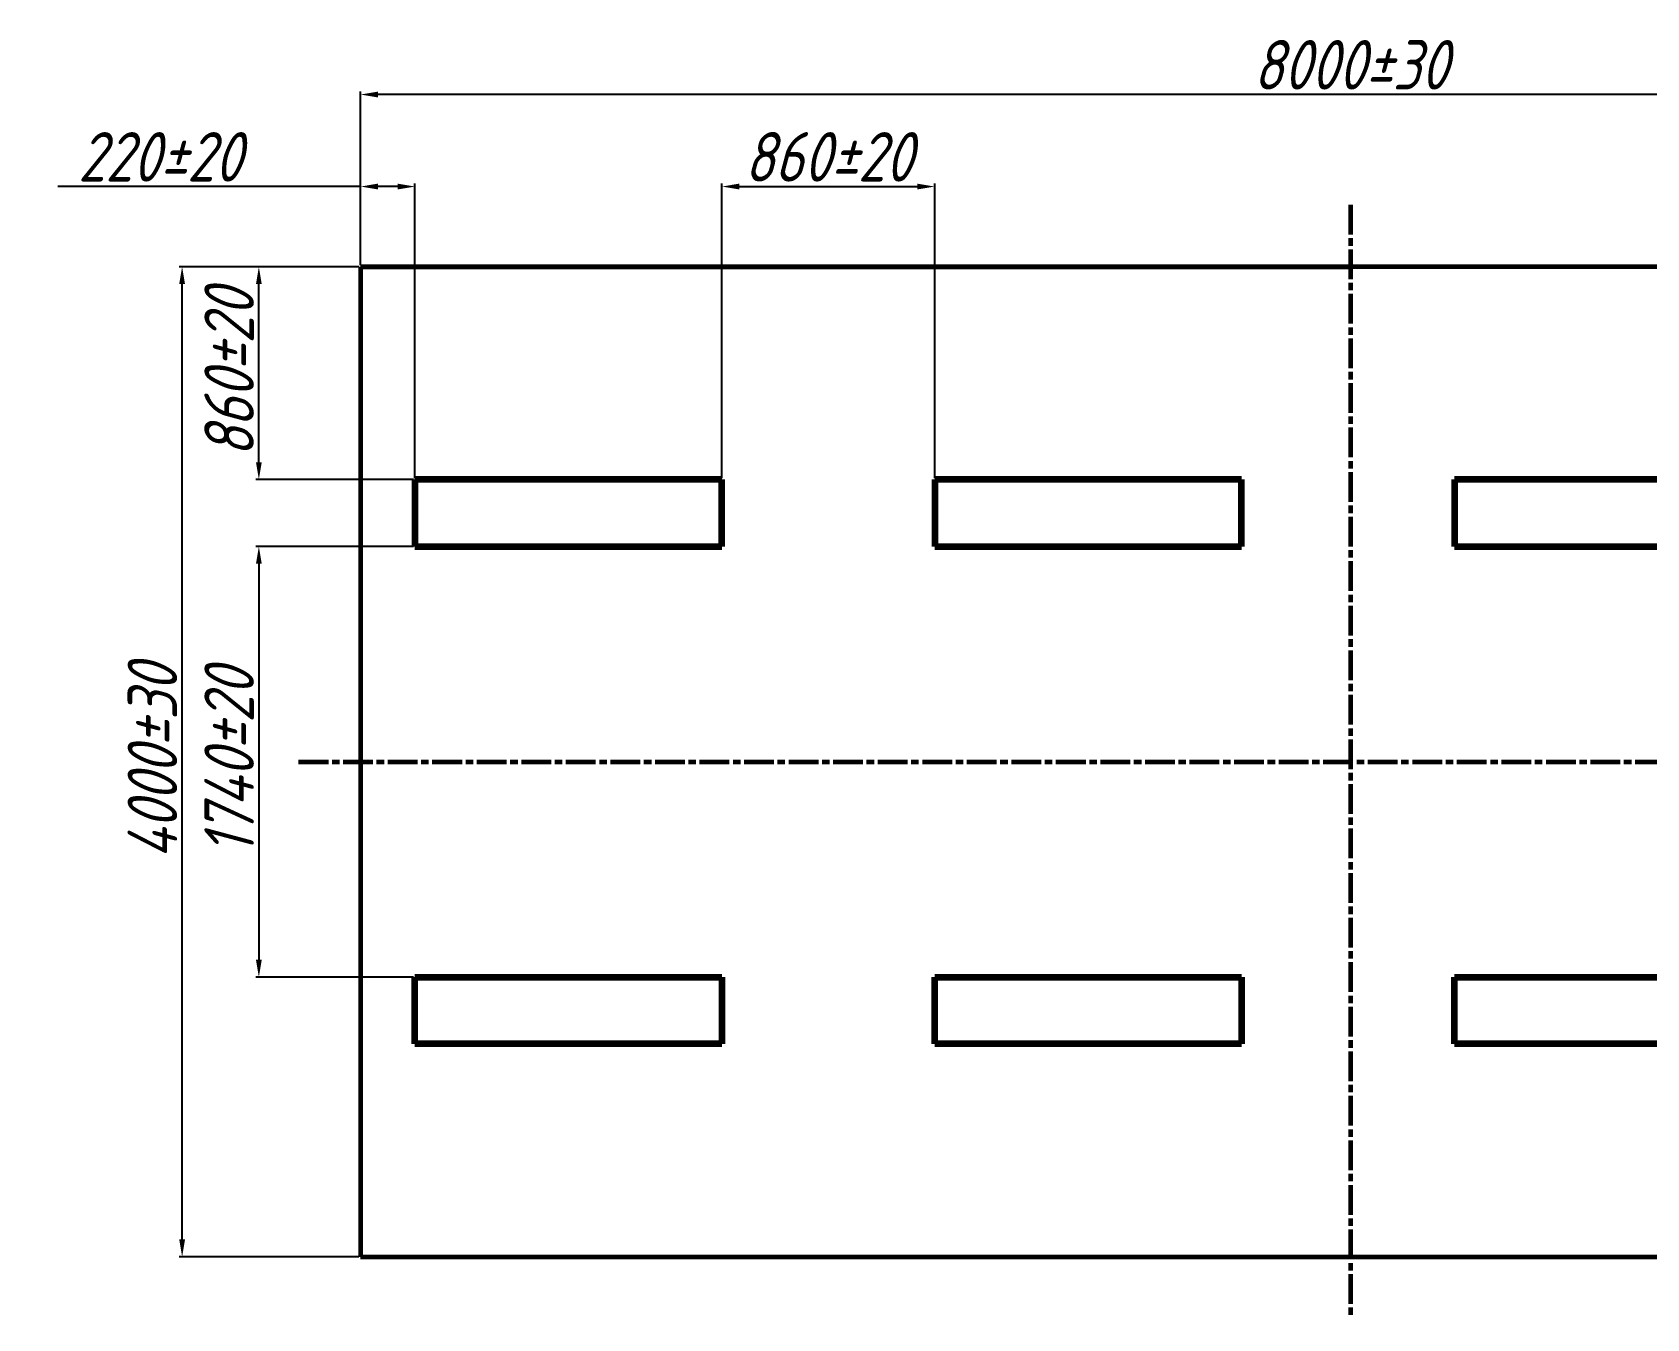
# Model space of a CAD drawing. Header units: millimetres. Extents: x 0 to 5528, y 0 to 1574.
# Drawn here: x 199 to 851, y 1054 to 1574 of the extents above; entities that cross this region are included whole.
import ezdxf

# ---------------------------------------------------------------- set-up
doc = ezdxf.new("R2010")
doc.units = ezdxf.units.MM
doc.linetypes.add('AM_ISO08W050', pattern=[18, 12, -1.5, 3, -1.5])
for name, color, linetype, lineweight in [('0.3', 130, 'Continuous', 30), ('0.6', 255, 'Continuous', 60), ('Осевые', 10, 'AM_ISO08W050', 60)]:
    doc.layers.add(name, color=color, linetype=linetype, lineweight=lineweight)
doc.styles.add('ГОСТ', font='GOST_A.TTF', dxfattribs={"oblique": 15, "height": 5})
doc.dimstyles.new('ISO-25', dxfattribs={"dimtxt": 20, "dimasz": 7, "dimexe": 1.25, "dimexo": 0.625, "dimgap": 2, "dimtad": 1, "dimtxsty": 'ГОСТ', "dimcen": 2.5, "dimadec": 0, "dimazin": 0, "dimtfac": 1, "dimtmove": 0, "dimatfit": 3, "dimfxl": 1, "dimarcsym": 0})

# ---------------------------------------------------------------- blocks, each defined once
blk = doc.blocks.new('*D64')
at = {"layer": '0.3', "color": 0, "lineweight": -2, "transparency": 16777216}
for p, q in [((331.32, 1511.45), (209.07, 1511.45)), ((331.32, 1479.68), (331.32, 1512.7)), ((346.32, 1511.45), (338.32, 1511.45)), ((353.32, 1393.68), (353.32, 1512.7))]:
    blk.add_line(p, q, dxfattribs=at)
at = {"layer": '0.3', "color": 0, "transparency": 16777216}
for points in [[(338.32, 1512.62), (338.32, 1510.28), (331.32, 1511.45)], [(346.32, 1512.62), (346.32, 1510.28), (353.32, 1511.45)]]:
    blk.add_solid(points, dxfattribs=at)
at = {"layer": 'Defpoints', "color": 0, "transparency": 16777216}
for p in [(353.32, 1511.45), (331.32, 1479.06), (353.32, 1393.06)]:
    blk.add_point(p, dxfattribs=at)
at = {"layer": '0.3', "color": 0, "transparency": 16777216, "insert": (250.19, 1523.46), "char_height": 20, "attachment_point": 5, "style": 'ГОСТ'}
blk.add_mtext('220%%P20', dxfattribs=at)
blk = doc.blocks.new('*D65')
at = {"layer": '0.3', "color": 0, "lineweight": -2, "transparency": 16777216}
for p, q in [((477.32, 1393.68), (477.32, 1512.7)), ((484.32, 1511.45), (556.32, 1511.45)), ((563.32, 1393.68), (563.32, 1512.7))]:
    blk.add_line(p, q, dxfattribs=at)
at = {"layer": '0.3', "color": 0, "transparency": 16777216}
for points in [[(484.32, 1512.62), (484.32, 1510.28), (477.32, 1511.45)], [(556.32, 1512.62), (556.32, 1510.28), (563.32, 1511.45)]]:
    blk.add_solid(points, dxfattribs=at)
at = {"layer": 'Defpoints', "color": 0, "transparency": 16777216}
for p in [(563.32, 1511.45), (477.32, 1393.06), (563.32, 1393.06)]:
    blk.add_point(p, dxfattribs=at)
at = {"layer": '0.3', "color": 0, "transparency": 16777216, "insert": (520.32, 1523.46), "char_height": 20, "attachment_point": 5, "style": 'ГОСТ'}
blk.add_mtext('860%%P20', dxfattribs=at)
blk = doc.blocks.new('*D66')
at = {"layer": '0.3', "color": 0, "lineweight": -2, "transparency": 16777216}
for p, q in [((330.69, 1479.06), (288.99, 1479.06)), ((290.24, 1400.06), (290.24, 1472.06)), ((352.69, 1393.06), (288.99, 1393.06))]:
    blk.add_line(p, q, dxfattribs=at)
at = {"layer": '0.3', "color": 0, "transparency": 16777216}
for points in [[(289.07, 1472.06), (291.4, 1472.06), (290.24, 1479.06)], [(289.07, 1400.06), (291.4, 1400.06), (290.24, 1393.06)]]:
    blk.add_solid(points, dxfattribs=at)
at = {"layer": 'Defpoints', "color": 0, "transparency": 16777216}
for p in [(290.24, 1479.06), (331.32, 1479.06), (353.32, 1393.06)]:
    blk.add_point(p, dxfattribs=at)
at = {"layer": '0.3', "color": 0, "transparency": 16777216, "insert": (278.22, 1436.06), "char_height": 20, "attachment_point": 5, "rotation": 90, "style": 'ГОСТ'}
blk.add_mtext('860%%P20', dxfattribs=at)
blk = doc.blocks.new('*D67')
at = {"layer": '0.3', "color": 0, "lineweight": -2, "transparency": 16777216}
for p, q in [((352.69, 1366.06), (288.99, 1366.06)), ((290.24, 1359.06), (290.24, 1199.06)), ((352.69, 1192.06), (288.99, 1192.06))]:
    blk.add_line(p, q, dxfattribs=at)
at = {"layer": '0.3', "color": 0, "transparency": 16777216}
for points in [[(289.07, 1359.06), (291.4, 1359.06), (290.24, 1366.06)], [(289.07, 1199.06), (291.4, 1199.06), (290.24, 1192.06)]]:
    blk.add_solid(points, dxfattribs=at)
at = {"layer": 'Defpoints', "color": 0, "transparency": 16777216}
for p in [(353.32, 1366.06), (290.24, 1192.06), (353.32, 1192.06)]:
    blk.add_point(p, dxfattribs=at)
at = {"layer": '0.3', "color": 0, "transparency": 16777216, "insert": (278.22, 1279.06), "char_height": 20, "attachment_point": 5, "rotation": 90, "style": 'ГОСТ'}
blk.add_mtext('1740%%P20', dxfattribs=at)
blk = doc.blocks.new('*D68')
at = {"layer": '0.3', "color": 0, "lineweight": -2, "transparency": 16777216}
for p, q in [((331.32, 1479.68), (331.32, 1549.88)), ((1124.32, 1548.63), (338.32, 1548.63)), ((1131.32, 1479.68), (1131.32, 1549.88))]:
    blk.add_line(p, q, dxfattribs=at)
at = {"layer": '0.3', "color": 0, "transparency": 16777216}
for points in [[(338.32, 1549.8), (338.32, 1547.47), (331.32, 1548.63)], [(1124.32, 1549.8), (1124.32, 1547.47), (1131.32, 1548.63)]]:
    blk.add_solid(points, dxfattribs=at)
at = {"layer": 'Defpoints', "color": 0, "transparency": 16777216}
for p in [(331.32, 1548.63), (331.32, 1479.06), (1131.32, 1479.06)]:
    blk.add_point(p, dxfattribs=at)
at = {"layer": '0.3', "color": 0, "transparency": 16777216, "insert": (731.32, 1560.65), "char_height": 20, "attachment_point": 5, "style": 'ГОСТ'}
blk.add_mtext('8000%%P30', dxfattribs=at)
blk = doc.blocks.new('*D69')
at = {"layer": '0.3', "color": 0, "lineweight": -2, "transparency": 16777216}
for p, q in [((330.69, 1479.06), (257.98, 1479.06)), ((259.23, 1086.06), (259.23, 1472.06)), ((330.69, 1079.06), (257.98, 1079.06))]:
    blk.add_line(p, q, dxfattribs=at)
at = {"layer": '0.3', "color": 0, "transparency": 16777216}
for points in [[(258.06, 1472.06), (260.4, 1472.06), (259.23, 1479.06)], [(258.06, 1086.06), (260.4, 1086.06), (259.23, 1079.06)]]:
    blk.add_solid(points, dxfattribs=at)
at = {"layer": 'Defpoints', "color": 0, "transparency": 16777216}
for p in [(259.23, 1479.06), (331.32, 1479.06), (331.32, 1079.06)]:
    blk.add_point(p, dxfattribs=at)
at = {"layer": '0.3', "color": 0, "transparency": 16777216, "insert": (247.22, 1279.06), "char_height": 20, "attachment_point": 5, "rotation": 90, "style": 'ГОСТ'}
blk.add_mtext('4000%%P30', dxfattribs=at)

msp = doc.modelspace()

# ---------------------------------------------------------------- linework, layer by layer
at = {"layer": '0.6'}
for p, q in [((1131.317, 1479.057), (331.317, 1479.057)), ((331.317, 1479.057), (331.317, 1079.057)), ((331.317, 1479.057), (331.317, 1279.057)), ((331.317, 1479.057), (731.317, 1479.057)), ((331.317, 1079.057), (1131.317, 1079.057))]:
    msp.add_line(p, q, dxfattribs=at)
at = {"layer": '0.6', "lineweight": 120}
for p, q in [((477.317, 1393.057), (353.317, 1393.057)), ((353.317, 1393.057), (353.317, 1366.057)), ((477.317, 1366.057), (477.317, 1393.057)), ((687.317, 1393.057), (563.317, 1393.057)), ((563.317, 1393.057), (563.317, 1366.057)), ((687.317, 1366.057), (687.317, 1393.057)), ((897.317, 1393.057), (773.317, 1393.057)), ((773.317, 1393.057), (773.317, 1366.057)), ((353.317, 1366.057), (477.317, 1366.057)), ((563.317, 1366.057), (687.317, 1366.057)), ((773.317, 1366.057), (897.317, 1366.057)), ((353.317, 1192.057), (477.317, 1192.057)), ((353.317, 1165.057), (353.317, 1192.057)), ((477.317, 1192.057), (477.317, 1165.057)), ((563.317, 1192.057), (687.317, 1192.057)), ((563.317, 1165.057), (563.317, 1192.057)), ((687.317, 1192.057), (687.317, 1165.057)), ((773.317, 1192.057), (897.317, 1192.057)), ((773.317, 1165.057), (773.317, 1192.057)), ((477.317, 1165.057), (353.317, 1165.057)), ((687.317, 1165.057), (563.317, 1165.057)), ((897.317, 1165.057), (773.317, 1165.057))]:
    msp.add_line(p, q, dxfattribs=at)
at = {"layer": 'Осевые'}
for p, q in [((731.317, 1504.057), (731.317, 1054.057)), ((306.317, 1279.057), (1156.317, 1279.057))]:
    msp.add_line(p, q, dxfattribs=at)

# ---------------------------------------------------------------- dimensions: what is measured, and where the dimension line sits
at = {"layer": '0.3'}
for base, p1, p2, text, picture, middle in [((331.317, 1548.633), (1131.317, 1479.057), (331.317, 1479.057), '8000%%P30', '*D68', (731.317, 1560.647)), ((563.317, 1511.449), (477.317, 1393.057), (563.317, 1393.057), '860%%P20', '*D65', (520.317, 1523.464))]:
    dim = msp.add_linear_dim(base=base, p1=p1, p2=p2, text=text, dimstyle='ISO-25', dxfattribs=at)
    dim.commit()
    dim.dimension.update_dxf_attribs({"geometry": picture, "text_midpoint": middle})
dim = msp.add_linear_dim(base=(353.317, 1511.449), p1=(331.317, 1479.057), p2=(353.317, 1393.057), text='220%%P20', dimstyle='ISO-25', dxfattribs=at)
dim.commit()
dim.dimension.update_dxf_attribs({"geometry": '*D64', "text_midpoint": (250.192, 1511.449), "dimtype": 160})
for base, p1, p2, text, picture, middle in [((290.238, 1479.057), (353.317, 1393.057), (331.317, 1479.057), '860%%P20', '*D66', (278.224, 1436.057)), ((259.231, 1479.057), (331.317, 1079.057), (331.317, 1479.057), '4000%%P30', '*D69', (247.216, 1279.057)), ((290.238, 1192.057), (353.317, 1366.057), (353.317, 1192.057), '1740%%P20', '*D67', (278.224, 1279.057))]:
    dim = msp.add_linear_dim(base=base, p1=p1, p2=p2, angle=90, text=text, dimstyle='ISO-25', dxfattribs=at)
    dim.commit()
    dim.dimension.update_dxf_attribs({"geometry": picture, "text_midpoint": middle})

doc.saveas('drawing.dxf')
